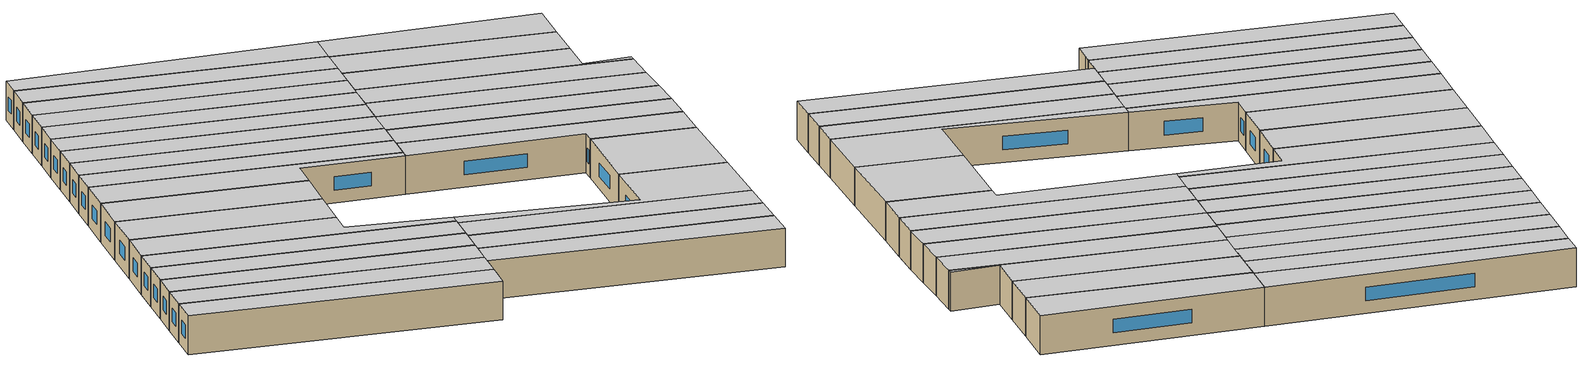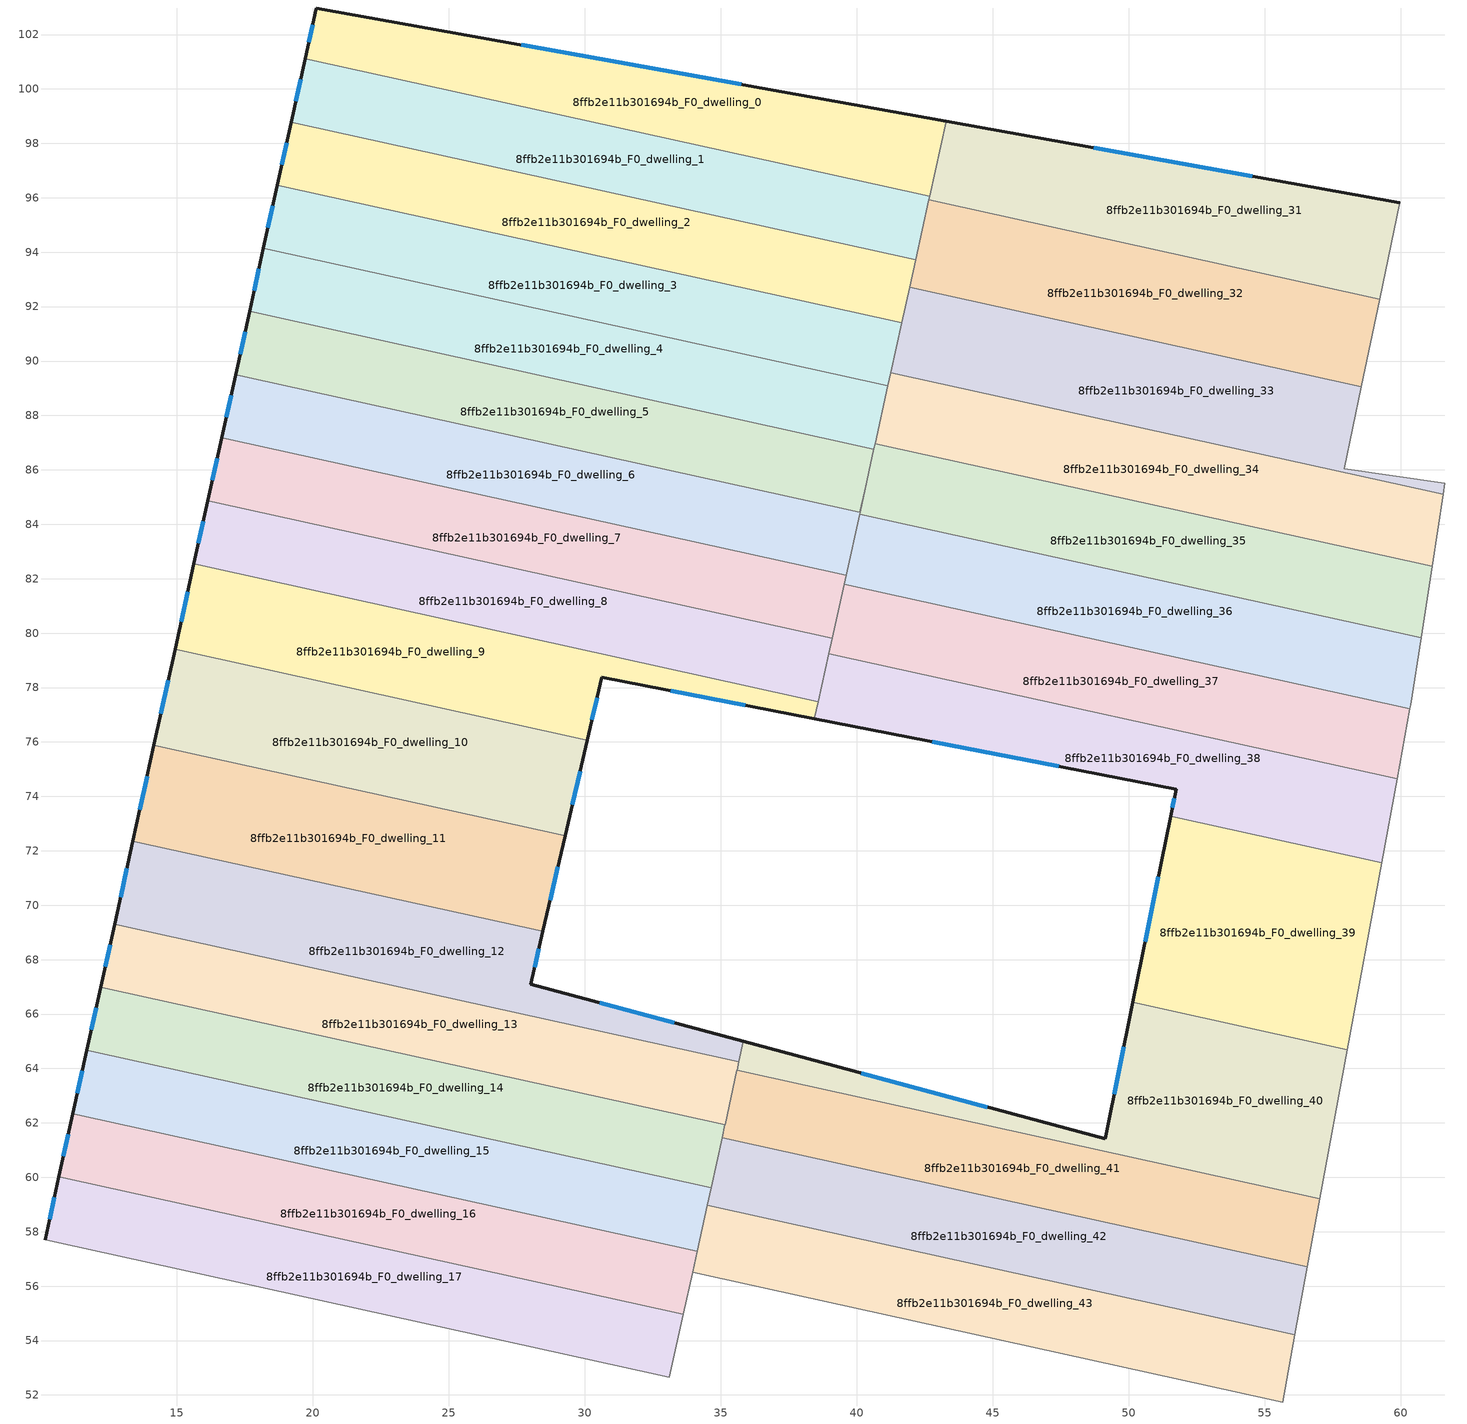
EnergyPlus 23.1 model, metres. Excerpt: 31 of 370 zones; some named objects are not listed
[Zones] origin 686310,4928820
8ffb2e11b301694b_F0_dwelling_0
 floor ground (EU_floor_Construction): 43.29,98.82 42.68,96.05 19.73,101.1 20.14,102.97 z0
 wall outside (EU_wall_Construction): 43.29,98.82 20.14,102.97 19.73,101.1 z0:3
 wall to 8ffb2e11b301694b_F0_dwelling_1 (EU_wall_Construction): 19.73,101.1 42.68,96.05 z0:3
 wall to 8ffb2e11b301694b_F0_dwelling_31 (EU_wall_Construction): 42.68,96.05 43.29,98.82 z0:3
 window (EU_Window_Construction): 20.01,102.37 19.86,101.71 / 35.76,100.17 27.67,101.62 z0.98:2.02
 ceiling to 8ffb2e11b301694b_F1_dwelling_0 (EU_floor_Construction): 42.68,96.05 43.29,98.82 20.14,102.97 19.73,101.1 z3
8ffb2e11b301694b_F0_dwelling_1
 floor ground (EU_floor_Construction): 42.68,96.05 42.16,93.73 19.22,98.78 19.73,101.1 z0
 wall outside (EU_wall_Construction): 19.73,101.1 19.22,98.78 z0:3
 wall to 8ffb2e11b301694b_F0_dwelling_2 (EU_wall_Construction): 19.22,98.78 42.16,93.73 z0:3
 wall to 8ffb2e11b301694b_F0_dwelling_32 (EU_wall_Construction): 42.16,93.73 42.65,95.92 z0:3
 wall to 8ffb2e11b301694b_F0_dwelling_31 (EU_wall_Construction): 42.65,95.92 42.67,96.05 z0:3
 window (EU_Window_Construction): 19.56,100.35 19.38,99.54 z0.98:2.02
 ceiling to 8ffb2e11b301694b_F1_dwelling_1 (EU_floor_Construction): 42.16,93.73 42.68,96.05 19.73,101.1 19.22,98.78 z3
8ffb2e11b301694b_F0_dwelling_10
 floor ground (EU_floor_Construction): 30.09,76.07 29.28,72.55 14.17,75.88 14.95,79.4 z0
 wall outside (EU_wall_Construction): 14.95,79.4 14.17,75.88 / 29.28,72.55 30.09,76.07 z0:3
 wall to 8ffb2e11b301694b_F0_dwelling_11 (EU_wall_Construction): 14.17,75.88 29.28,72.55 z0:3
 wall to 8ffb2e11b301694b_F0_dwelling_9 (EU_wall_Construction): 30.09,76.07 14.95,79.4 z0:3
 window (EU_Window_Construction): 14.69,78.26 14.42,77.03 / 29.55,73.7 29.83,74.92 z0.98:2.02
 ceiling to 8ffb2e11b301694b_F1_dwelling_10 (EU_floor_Construction): 29.28,72.55 30.09,76.07 14.95,79.4 14.17,75.88 z3
8ffb2e11b301694b_F0_dwelling_11
 floor ground (EU_floor_Construction): 29.28,72.55 28.47,69.03 13.39,72.36 14.17,75.88 z0
 wall outside (EU_wall_Construction): 14.17,75.88 13.39,72.36 / 28.47,69.03 29.28,72.55 z0:3
 wall to 8ffb2e11b301694b_F0_dwelling_12 (EU_wall_Construction): 13.39,72.36 28.47,69.03 z0:3
 window (EU_Window_Construction): 13.92,74.74 13.65,73.5 / 28.73,70.18 29.02,71.41 z0.98:2.02
 ceiling to 8ffb2e11b301694b_F1_dwelling_11 (EU_floor_Construction): 28.47,69.03 29.28,72.55 14.17,75.88 13.39,72.36 z3
8ffb2e11b301694b_F0_dwelling_12
 floor ground (EU_floor_Construction): 35.83,64.99 35.67,64.25 12.72,69.3 13.39,72.36 28.47,69.03 28.02,67.09 z0
 wall outside (EU_wall_Construction): 35.83,64.99 28.02,67.09 28.47,69.03 / 13.39,72.36 12.72,69.3 z0:3
 wall to 8ffb2e11b301694b_F0_dwelling_13 (EU_wall_Construction): 12.72,69.3 35.67,64.25 z0:3
 wall to 8ffb2e11b301694b_F0_dwelling_40 (EU_wall_Construction): 35.67,64.25 35.83,64.99 z0:3
 window (EU_Window_Construction): 33.29,65.68 30.56,66.41 / 13.18,71.36 12.94,70.3 / 28.16,67.73 28.32,68.4 z0.98:2.02
 ceiling to 8ffb2e11b301694b_F1_dwelling_12 (EU_floor_Construction): 35.67,64.25 35.83,64.99 28.02,67.09 28.47,69.03 13.39,72.36 12.72,69.3 z3
8ffb2e11b301694b_F0_dwelling_13
 floor ground (EU_floor_Construction): 35.67,64.25 35.16,61.93 12.21,66.98 12.72,69.3 z0
 wall outside (EU_wall_Construction): 12.72,69.3 12.21,66.98 z0:3
 wall to 8ffb2e11b301694b_F0_dwelling_14 (EU_wall_Construction): 12.21,66.98 35.16,61.93 z0:3
 wall to 8ffb2e11b301694b_F0_dwelling_41 (EU_wall_Construction): 35.16,61.93 35.6,63.93 z0:3
 wall to 8ffb2e11b301694b_F0_dwelling_40 (EU_wall_Construction): 35.6,63.93 35.67,64.25 z0:3
 window (EU_Window_Construction): 12.56,68.55 12.38,67.74 z0.98:2.02
 ceiling to 8ffb2e11b301694b_F1_dwelling_13 (EU_floor_Construction): 35.16,61.93 35.67,64.25 12.72,69.3 12.21,66.98 z3
8ffb2e11b301694b_F0_dwelling_14
 floor ground (EU_floor_Construction): 35.16,61.93 34.65,59.61 11.7,64.66 12.21,66.98 z0
 wall outside (EU_wall_Construction): 12.21,66.98 11.7,64.66 z0:3
 wall to 8ffb2e11b301694b_F0_dwelling_15 (EU_wall_Construction): 11.7,64.66 34.65,59.61 z0:3
 wall to 8ffb2e11b301694b_F0_dwelling_42 (EU_wall_Construction): 34.65,59.61 35.05,61.45 z0:3
 wall to 8ffb2e11b301694b_F0_dwelling_41 (EU_wall_Construction): 35.05,61.45 35.16,61.93 z0:3
 window (EU_Window_Construction): 12.04,66.23 11.87,65.42 z0.98:2.02
 ceiling to 8ffb2e11b301694b_F1_dwelling_14 (EU_floor_Construction): 34.65,59.61 35.16,61.93 12.21,66.98 11.7,64.66 z3
8ffb2e11b301694b_F0_dwelling_15
 floor ground (EU_floor_Construction): 34.65,59.61 34.13,57.29 11.19,62.34 11.7,64.66 z0
 wall outside (EU_wall_Construction): 11.7,64.66 11.19,62.34 z0:3
 wall to 8ffb2e11b301694b_F0_dwelling_16 (EU_wall_Construction): 11.19,62.34 34.13,57.29 z0:3
 wall to 8ffb2e11b301694b_F0_dwelling_43 (EU_wall_Construction): 34.13,57.29 34.51,58.98 z0:3
 wall to 8ffb2e11b301694b_F0_dwelling_42 (EU_wall_Construction): 34.51,58.98 34.65,59.61 z0:3
 window (EU_Window_Construction): 11.53,63.91 11.35,63.1 z0.98:2.02
 ceiling to 8ffb2e11b301694b_F1_dwelling_15 (EU_floor_Construction): 34.13,57.29 34.65,59.61 11.7,64.66 11.19,62.34 z3
8ffb2e11b301694b_F0_dwelling_16
 floor ground (EU_floor_Construction): 34.13,57.29 33.62,54.97 10.68,60.02 11.19,62.34 z0
 wall outside (EU_wall_Construction): 11.19,62.34 10.68,60.02 z0:3
 wall to 8ffb2e11b301694b_F0_dwelling_17 (EU_wall_Construction): 10.68,60.02 33.62,54.97 z0:3
 wall to 8ffb2e11b301694b_F0_dwelling_44 (EU_wall_Construction): 33.62,54.97 33.96,56.52 z0:3
 wall to 8ffb2e11b301694b_F0_dwelling_43 (EU_wall_Construction): 33.97,56.52 34.13,57.29 z0:3
 window (EU_Window_Construction): 11.02,61.59 10.84,60.78 z0.98:2.02
 ceiling to 8ffb2e11b301694b_F1_dwelling_16 (EU_floor_Construction): 33.62,54.97 34.13,57.29 11.19,62.34 10.68,60.02 z3
8ffb2e11b301694b_F0_dwelling_17
 floor ground (EU_floor_Construction): 33.62,54.97 33.11,52.65 10.17,57.7 10.68,60.02 z0
 wall outside (EU_wall_Construction): 10.68,60.02 10.17,57.7 z0:3
 wall to 8ffb2e11b301694b_F0_dwelling_18 (EU_wall_Construction): 10.17,57.7 33.11,52.65 z0:3
 wall to 8ffb2e11b301694b_F0_dwelling_45 (EU_wall_Construction): 33.11,52.65 33.48,54.31 z0:3
 wall to 8ffb2e11b301694b_F0_dwelling_44 (EU_wall_Construction): 33.48,54.31 33.62,54.97 z0:3
 window (EU_Window_Construction): 10.51,59.27 10.33,58.46 z0.98:2.02
 ceiling to 8ffb2e11b301694b_F1_dwelling_17 (EU_floor_Construction): 33.11,52.65 33.62,54.97 10.68,60.02 10.17,57.7 z3
8ffb2e11b301694b_F0_dwelling_2
 floor ground (EU_floor_Construction): 42.16,93.73 41.65,91.41 18.7,96.46 19.22,98.78 z0
 wall outside (EU_wall_Construction): 19.22,98.78 18.7,96.46 z0:3
 wall to 8ffb2e11b301694b_F0_dwelling_3 (EU_wall_Construction): 18.7,96.46 41.65,91.41 z0:3
 wall to 8ffb2e11b301694b_F0_dwelling_33 (EU_wall_Construction): 41.65,91.41 41.94,92.72 z0:3
 wall to 8ffb2e11b301694b_F0_dwelling_32 (EU_wall_Construction): 41.94,92.72 42.16,93.73 z0:3
 window (EU_Window_Construction): 19.05,98.03 18.87,97.22 z0.98:2.02
 ceiling to 8ffb2e11b301694b_F1_dwelling_2 (EU_floor_Construction): 41.65,91.41 42.16,93.73 19.22,98.78 18.7,96.46 z3
8ffb2e11b301694b_F0_dwelling_3
 floor ground (EU_floor_Construction): 41.65,91.41 41.14,89.09 18.19,94.14 18.7,96.46 z0
 wall outside (EU_wall_Construction): 18.7,96.46 18.19,94.14 z0:3
 wall to 8ffb2e11b301694b_F0_dwelling_4 (EU_wall_Construction): 18.19,94.14 41.14,89.09 z0:3
 wall to 8ffb2e11b301694b_F0_dwelling_34 (EU_wall_Construction): 41.14,89.09 41.25,89.57 z0:3
 wall to 8ffb2e11b301694b_F0_dwelling_33 (EU_wall_Construction): 41.25,89.57 41.65,91.41 z0:3
 window (EU_Window_Construction): 18.54,95.71 18.36,94.9 z0.98:2.02
 ceiling to 8ffb2e11b301694b_F1_dwelling_3 (EU_floor_Construction): 41.14,89.09 41.65,91.41 18.7,96.46 18.19,94.14 z3
8ffb2e11b301694b_F0_dwelling_31
 floor ground (EU_floor_Construction): 59.96,95.82 59.22,92.27 42.65,95.92 43.29,98.82 z0
 wall outside (EU_wall_Construction): 59.96,95.82 43.29,98.82 z0:3
 wall to 8ffb2e11b301694b_F0_dwelling_32 (EU_wall_Construction): 42.65,95.92 59.22,92.27 z0:3
 wall adiabatic (EU_wall_Construction): 59.22,92.27 59.96,95.82 z0:3
 window (EU_Window_Construction): 54.54,96.8 48.71,97.84 z0.98:2.02
 ceiling to 8ffb2e11b301694b_F1_dwelling_31 (EU_floor_Construction): 59.22,92.27 59.96,95.82 43.29,98.82 42.65,95.92 z3
8ffb2e11b301694b_F0_dwelling_32
 floor ground (EU_floor_Construction): 59.22,92.27 58.55,89.06 41.94,92.72 42.65,95.92 z0
 wall to 8ffb2e11b301694b_F0_dwelling_33 (EU_wall_Construction): 41.94,92.72 58.55,89.06 z0:3
 wall adiabatic (EU_wall_Construction): 58.55,89.06 59.22,92.27 z0:3
 ceiling to 8ffb2e11b301694b_F1_dwelling_32 (EU_floor_Construction): 58.55,89.06 59.22,92.27 42.65,95.92 41.94,92.72 z3
8ffb2e11b301694b_F0_dwelling_33
 floor ground (EU_floor_Construction): 58.55,89.06 57.92,86.03 61.62,85.51 61.55,85.1 41.25,89.57 41.94,92.72 z0
 wall adiabatic (EU_wall_Construction): 61.55,85.1 61.62,85.51 57.92,86.03 58.55,89.06 z0:3
 wall to 8ffb2e11b301694b_F0_dwelling_34 (EU_wall_Construction): 41.25,89.57 61.55,85.1 z0:3
 ceiling to 8ffb2e11b301694b_F1_dwelling_33 (EU_floor_Construction): 61.55,85.1 61.62,85.51 57.92,86.03 58.55,89.06 41.94,92.72 41.25,89.57 z3
8ffb2e11b301694b_F0_dwelling_34
 floor ground (EU_floor_Construction): 61.55,85.1 61.14,82.45 40.67,86.96 41.25,89.57 z0
 wall to 8ffb2e11b301694b_F0_dwelling_35 (EU_wall_Construction): 40.67,86.96 61.14,82.45 z0:3
 wall adiabatic (EU_wall_Construction): 61.14,82.45 61.55,85.1 z0:3
 wall to 8ffb2e11b301694b_F0_dwelling_4 (EU_wall_Construction): 41.14,89.09 40.67,86.96 z0:3
 ceiling to 8ffb2e11b301694b_F1_dwelling_34 (EU_floor_Construction): 61.14,82.45 61.55,85.1 41.25,89.57 40.67,86.96 z3
8ffb2e11b301694b_F0_dwelling_35
 floor ground (EU_floor_Construction): 61.14,82.45 60.74,79.82 40.1,84.37 40.67,86.96 z0
 wall to 8ffb2e11b301694b_F0_dwelling_36 (EU_wall_Construction): 40.1,84.37 60.74,79.82 z0:3
 wall adiabatic (EU_wall_Construction): 60.74,79.82 61.14,82.45 z0:3
 wall to 8ffb2e11b301694b_F0_dwelling_5 (EU_wall_Construction): 40.63,86.77 40.12,84.45 z0:3
 wall to 8ffb2e11b301694b_F0_dwelling_6 (EU_wall_Construction): 40.12,84.45 40.1,84.37 z0:3
 wall to 8ffb2e11b301694b_F0_dwelling_4 (EU_wall_Construction): 40.67,86.96 40.63,86.77 z0:3
 ceiling to 8ffb2e11b301694b_F1_dwelling_35 (EU_floor_Construction): 60.74,79.82 61.14,82.45 40.67,86.96 40.1,84.37 z3
8ffb2e11b301694b_F0_dwelling_36
 floor ground (EU_floor_Construction): 60.74,79.82 60.36,77.36 60.33,77.22 39.54,81.8 40.1,84.37 z0
 wall adiabatic (EU_wall_Construction): 60.33,77.22 60.36,77.36 60.74,79.82 z0:3
 wall to 8ffb2e11b301694b_F0_dwelling_37 (EU_wall_Construction): 39.54,81.8 60.33,77.22 z0:3
 wall to 8ffb2e11b301694b_F0_dwelling_6 (EU_wall_Construction): 40.1,84.37 39.61,82.13 z0:3
 wall to 8ffb2e11b301694b_F0_dwelling_7 (EU_wall_Construction): 39.61,82.13 39.54,81.8 z0:3
 ceiling to 8ffb2e11b301694b_F1_dwelling_36 (EU_floor_Construction): 60.33,77.22 60.36,77.36 60.74,79.82 40.1,84.37 39.54,81.8 z3
8ffb2e11b301694b_F0_dwelling_37
 floor ground (EU_floor_Construction): 60.33,77.22 59.86,74.64 38.97,79.25 39.54,81.8 z0
 wall to 8ffb2e11b301694b_F0_dwelling_38 (EU_wall_Construction): 38.97,79.25 59.86,74.64 z0:3
 wall adiabatic (EU_wall_Construction): 59.86,74.64 60.33,77.22 z0:3
 wall to 8ffb2e11b301694b_F0_dwelling_7 (EU_wall_Construction): 39.54,81.8 39.1,79.81 z0:3
 wall to 8ffb2e11b301694b_F0_dwelling_8 (EU_wall_Construction): 39.1,79.81 38.97,79.25 z0:3
 ceiling to 8ffb2e11b301694b_F1_dwelling_37 (EU_floor_Construction): 59.86,74.64 60.33,77.22 39.54,81.8 38.97,79.25 z3
8ffb2e11b301694b_F0_dwelling_38
 floor ground (EU_floor_Construction): 59.86,74.64 59.29,71.55 51.54,73.26 51.74,74.25 38.44,76.85 38.97,79.25 z0
 wall outside (EU_wall_Construction): 38.44,76.85 51.74,74.25 51.54,73.26 z0:3
 wall adiabatic (EU_wall_Construction): 59.29,71.55 59.86,74.64 z0:3
 wall to 8ffb2e11b301694b_F0_dwelling_39 (EU_wall_Construction): 51.54,73.26 59.29,71.55 z0:3
 wall to 8ffb2e11b301694b_F0_dwelling_8 (EU_wall_Construction): 38.97,79.25 38.58,77.48 z0:3
 wall to 8ffb2e11b301694b_F0_dwelling_9 (EU_wall_Construction): 38.58,77.48 38.44,76.85 z0:3
 window (EU_Window_Construction): 51.67,73.93 51.6,73.58 / 42.77,76.01 47.41,75.1 z0.98:2.02
 ceiling to 8ffb2e11b301694b_F1_dwelling_38 (EU_floor_Construction): 59.29,71.55 59.86,74.64 38.97,79.25 38.44,76.85 51.74,74.25 51.54,73.26 z3
8ffb2e11b301694b_F0_dwelling_39
 floor ground (EU_floor_Construction): 59.29,71.55 58.03,64.69 50.15,66.42 51.54,73.26 z0
 wall outside (EU_wall_Construction): 51.54,73.26 50.15,66.42 z0:3
 wall to 8ffb2e11b301694b_F0_dwelling_40 (EU_wall_Construction): 50.15,66.42 58.03,64.69 z0:3
 wall adiabatic (EU_wall_Construction): 58.03,64.69 59.29,71.55 z0:3
 window (EU_Window_Construction): 51.08,71.04 50.6,68.65 z0.98:2.02
 ceiling to 8ffb2e11b301694b_F1_dwelling_39 (EU_floor_Construction): 58.03,64.69 59.29,71.55 51.54,73.26 50.15,66.42 z3
8ffb2e11b301694b_F0_dwelling_4
 floor ground (EU_floor_Construction): 41.14,89.09 40.63,86.77 17.68,91.82 18.19,94.14 z0
 wall outside (EU_wall_Construction): 18.19,94.14 17.68,91.82 z0:3
 wall to 8ffb2e11b301694b_F0_dwelling_5 (EU_wall_Construction): 17.68,91.82 40.63,86.77 z0:3
 window (EU_Window_Construction): 18.03,93.39 17.85,92.58 z0.98:2.02
 ceiling to 8ffb2e11b301694b_F1_dwelling_4 (EU_floor_Construction): 40.63,86.77 41.14,89.09 18.19,94.14 17.68,91.82 z3
8ffb2e11b301694b_F0_dwelling_40
 floor ground (EU_floor_Construction): 58.03,64.69 57.02,59.21 35.6,63.93 35.83,64.99 49.13,61.42 50.15,66.42 z0
 wall outside (EU_wall_Construction): 50.15,66.42 49.13,61.42 35.83,64.99 z0:3
 wall adiabatic (EU_wall_Construction): 57.02,59.21 58.03,64.69 z0:3
 wall to 8ffb2e11b301694b_F0_dwelling_41 (EU_wall_Construction): 35.6,63.93 57.02,59.21 z0:3
 window (EU_Window_Construction): 44.8,62.58 40.16,63.83 / 49.81,64.8 49.46,63.04 z0.98:2.02
 ceiling to 8ffb2e11b301694b_F1_dwelling_40 (EU_floor_Construction): 57.02,59.21 58.03,64.69 50.15,66.42 49.13,61.42 35.83,64.99 35.6,63.93 z3
8ffb2e11b301694b_F0_dwelling_41
 floor ground (EU_floor_Construction): 57.02,59.21 56.56,56.71 35.05,61.45 35.6,63.93 z0
 wall to 8ffb2e11b301694b_F0_dwelling_42 (EU_wall_Construction): 35.05,61.45 56.56,56.71 z0:3
 wall adiabatic (EU_wall_Construction): 56.56,56.71 57.02,59.21 z0:3
 ceiling to 8ffb2e11b301694b_F1_dwelling_41 (EU_floor_Construction): 56.56,56.71 57.02,59.21 35.6,63.93 35.05,61.45 z3
8ffb2e11b301694b_F0_dwelling_42
 floor ground (EU_floor_Construction): 56.56,56.71 56.1,54.22 34.51,58.98 35.05,61.45 z0
 wall to 8ffb2e11b301694b_F0_dwelling_43 (EU_wall_Construction): 34.51,58.98 56.1,54.22 z0:3
 wall adiabatic (EU_wall_Construction): 56.1,54.22 56.56,56.71 z0:3
 ceiling to 8ffb2e11b301694b_F1_dwelling_42 (EU_floor_Construction): 56.1,54.22 56.56,56.71 35.05,61.45 34.51,58.98 z3
8ffb2e11b301694b_F0_dwelling_43
 floor ground (EU_floor_Construction): 56.1,54.22 55.65,51.74 33.96,56.52 34.51,58.98 z0
 wall to 8ffb2e11b301694b_F0_dwelling_44 (EU_wall_Construction): 33.96,56.52 55.65,51.74 z0:3
 wall adiabatic (EU_wall_Construction): 55.65,51.74 56.1,54.22 z0:3
 ceiling to 8ffb2e11b301694b_F1_dwelling_43 (EU_floor_Construction): 55.65,51.74 56.1,54.22 34.51,58.98 33.96,56.52 z3
8ffb2e11b301694b_F0_dwelling_5
 floor ground (EU_floor_Construction): 40.63,86.77 40.12,84.45 17.17,89.5 17.68,91.82 z0
 wall outside (EU_wall_Construction): 17.68,91.82 17.17,89.5 z0:3
 wall to 8ffb2e11b301694b_F0_dwelling_6 (EU_wall_Construction): 17.17,89.5 40.12,84.45 z0:3
 window (EU_Window_Construction): 17.52,91.07 17.34,90.26 z0.98:2.02
 ceiling to 8ffb2e11b301694b_F1_dwelling_5 (EU_floor_Construction): 40.12,84.45 40.63,86.77 17.68,91.82 17.17,89.5 z3
8ffb2e11b301694b_F0_dwelling_6
 floor ground (EU_floor_Construction): 40.35,85.48 39.61,82.12 16.66,87.18 17.17,89.5 40.12,84.45 z0
 wall outside (EU_wall_Construction): 17.17,89.5 16.66,87.18 z0:3
 wall to 8ffb2e11b301694b_F0_dwelling_7 (EU_wall_Construction): 16.66,87.18 39.61,82.12 z0:3
 wall adiabatic (EU_wall_Construction): 40.35,85.48 40.12,84.45 40.35,85.48 z0:3
 window (EU_Window_Construction): 17,88.75 16.83,87.94 z0.98:2.02
 ceiling to 8ffb2e11b301694b_F1_dwelling_6 (EU_floor_Construction): 39.61,82.12 40.35,85.48 40.12,84.45 17.17,89.5 16.66,87.18 z3
8ffb2e11b301694b_F0_dwelling_7
 floor ground (EU_floor_Construction): 39.61,82.12 39.1,79.8 16.15,84.86 16.66,87.18 z0
 wall outside (EU_wall_Construction): 16.66,87.18 16.15,84.86 z0:3
 wall to 8ffb2e11b301694b_F0_dwelling_8 (EU_wall_Construction): 16.15,84.86 39.1,79.8 z0:3
 window (EU_Window_Construction): 16.49,86.43 16.32,85.62 z0.98:2.02
 ceiling to 8ffb2e11b301694b_F1_dwelling_7 (EU_floor_Construction): 39.1,79.8 39.61,82.12 16.66,87.18 16.15,84.86 z3
8ffb2e11b301694b_F0_dwelling_8
 floor ground (EU_floor_Construction): 39.1,79.8 38.58,77.49 15.64,82.54 16.15,84.86 z0
 wall outside (EU_wall_Construction): 16.15,84.86 15.64,82.54 z0:3
 wall to 8ffb2e11b301694b_F0_dwelling_9 (EU_wall_Construction): 15.64,82.54 38.58,77.49 z0:3
 window (EU_Window_Construction): 15.98,84.11 15.8,83.3 z0.98:2.02
 ceiling to 8ffb2e11b301694b_F1_dwelling_8 (EU_floor_Construction): 38.58,77.49 39.1,79.8 16.15,84.86 15.64,82.54 z3
8ffb2e11b301694b_F0_dwelling_9
 floor ground (EU_floor_Construction): 38.58,77.49 38.44,76.85 30.63,78.38 30.09,76.07 14.95,79.4 15.64,82.54 z0
 wall outside (EU_wall_Construction): 30.09,76.07 30.63,78.38 38.44,76.85 / 15.64,82.54 14.95,79.4 z0:3
 window (EU_Window_Construction): 33.17,77.88 35.9,77.35 / 30.27,76.82 30.45,77.62 / 15.41,81.52 15.17,80.42 z0.98:2.02
 ceiling to 8ffb2e11b301694b_F1_dwelling_9 (EU_floor_Construction): 38.44,76.85 38.58,77.49 15.64,82.54 14.95,79.4 30.09,76.07 30.63,78.38 z3
[Building]
EU S2 Campaign: North Axis=0; Terrain=City; Solar Distribution=FullExterior
[Site:Location]
Bologna: Latitude=44.5; Longitude=11.25; Time Zone=1; Elevation=37
[SizingPeriod:WeatherFileDays]
AnnualSizingPeriod: Begin Month=1; Begin Day of Month=1; End Month=12; End Day of Month=31; Day of Week for Start Day=Monday; Use Weather File Daylight Saving Period=No; Use Weather File Rain and Snow Indicators=No
[MATERIAL]
EU_InternalMass_Material: Roughness=MediumRough; Thickness=0.1; Conductivity=1; Density=1800; Specific Heat=900; Thermal Absorptance=0.9; Solar Absorptance=0.7; Visible Absorptance=0.7
[MATERIAL:NOMASS] Roughness=MediumRough; Thermal Absorptance=0.9; Solar Absorptance=0.7; Visible Absorptance=0.7
Name | Thermal Resistance
EU_wall_NoMass | 0.905828
EU_floor_NoMass | 0.67114
[WINDOWMATERIAL:SIMPLEGLAZINGSYSTEM]
EU_Window_SimpleGlazing: UFactor=4.52486; Solar Heat Gain Coefficient=0.85; Visible Transmittance=0.85
[CONSTRUCTION]
EU_wall_Construction: EU_wall_NoMass
EU_floor_Construction: EU_floor_NoMass
EU_Window_Construction: EU_Window_SimpleGlazing
EU_InternalMass_Construction: EU_InternalMass_Material
[ZONE] Type=1; Multiplier=1; Ceiling Height=autocalculate; Floor Area=autocalculate; Part of Total Floor Area=Yes
Name | Volume
8ffb2e11b301694b_F0_dwelling_0 | 167.504
8ffb2e11b301694b_F0_dwelling_1 | 167.473
8ffb2e11b301694b_F0_dwelling_10 | 167.52
8ffb2e11b301694b_F0_dwelling_11; 8ffb2e11b301694b_F0_dwelling_34 | 167.483
8ffb2e11b301694b_F0_dwelling_12 | 167.527
8ffb2e11b301694b_F0_dwelling_13 | 167.454
8ffb2e11b301694b_F0_dwelling_14 | 167.539
8ffb2e11b301694b_F0_dwelling_15 | 167.455
8ffb2e11b301694b_F0_dwelling_16; 8ffb2e11b301694b_F0_dwelling_17 | 167.489
8ffb2e11b301694b_F0_dwelling_2 | 167.497
8ffb2e11b301694b_F0_dwelling_3 | 167.542
8ffb2e11b301694b_F0_dwelling_31 | 167.501
8ffb2e11b301694b_F0_dwelling_32 | 167.456
8ffb2e11b301694b_F0_dwelling_33 | 167.521
8ffb2e11b301694b_F0_dwelling_35 | 167.506
8ffb2e11b301694b_F0_dwelling_36 | 167.494
8ffb2e11b301694b_F0_dwelling_37 | 167.446
8ffb2e11b301694b_F0_dwelling_38 | 167.519
8ffb2e11b301694b_F0_dwelling_39 | 167.493
8ffb2e11b301694b_F0_dwelling_4 | 167.469
8ffb2e11b301694b_F0_dwelling_40 | 167.492
8ffb2e11b301694b_F0_dwelling_41 | 167.522
8ffb2e11b301694b_F0_dwelling_42 | 167.448
8ffb2e11b301694b_F0_dwelling_43 | 167.514
8ffb2e11b301694b_F0_dwelling_5 | 167.472
8ffb2e11b301694b_F0_dwelling_6 | 167.534
8ffb2e11b301694b_F0_dwelling_7 | 167.461
8ffb2e11b301694b_F0_dwelling_8 | 167.467
8ffb2e11b301694b_F0_dwelling_9 | 167.502
[INTERNALMASS] Construction=EU_InternalMass_Construction
Name | Zone or ZoneList | Surface Area
8ffb2e11b301694b_F0_dwelling_0_EU_InternalMass | 8ffb2e11b301694b_F0_dwelling_0 | 55.8345
8ffb2e11b301694b_F0_dwelling_1_EU_InternalMass | 8ffb2e11b301694b_F0_dwelling_1 | 55.8249
8ffb2e11b301694b_F0_dwelling_2_EU_InternalMass | 8ffb2e11b301694b_F0_dwelling_2 | 55.8324
8ffb2e11b301694b_F0_dwelling_3_EU_InternalMass | 8ffb2e11b301694b_F0_dwelling_3 | 55.8473
8ffb2e11b301694b_F0_dwelling_4_EU_InternalMass | 8ffb2e11b301694b_F0_dwelling_4 | 55.823
8ffb2e11b301694b_F0_dwelling_5_EU_InternalMass | 8ffb2e11b301694b_F0_dwelling_5 | 55.8243
8ffb2e11b301694b_F0_dwelling_6_EU_InternalMass | 8ffb2e11b301694b_F0_dwelling_6 | 55.8448
8ffb2e11b301694b_F0_dwelling_7_EU_InternalMass | 8ffb2e11b301694b_F0_dwelling_7 | 55.8207
8ffb2e11b301694b_F0_dwelling_8_EU_InternalMass | 8ffb2e11b301694b_F0_dwelling_8 | 55.822
8ffb2e11b301694b_F0_dwelling_9_EU_InternalMass | 8ffb2e11b301694b_F0_dwelling_9 | 55.8342
8ffb2e11b301694b_F0_dwelling_10_EU_InternalMass | 8ffb2e11b301694b_F0_dwelling_10 | 55.84
8ffb2e11b301694b_F0_dwelling_11_EU_InternalMass | 8ffb2e11b301694b_F0_dwelling_11 | 55.8275
8ffb2e11b301694b_F0_dwelling_12_EU_InternalMass | 8ffb2e11b301694b_F0_dwelling_12 | 55.8426
8ffb2e11b301694b_F0_dwelling_13_EU_InternalMass | 8ffb2e11b301694b_F0_dwelling_13 | 55.8183
8ffb2e11b301694b_F0_dwelling_14_EU_InternalMass | 8ffb2e11b301694b_F0_dwelling_14 | 55.8463
8ffb2e11b301694b_F0_dwelling_15_EU_InternalMass | 8ffb2e11b301694b_F0_dwelling_15 | 55.8183
8ffb2e11b301694b_F0_dwelling_16_EU_InternalMass | 8ffb2e11b301694b_F0_dwelling_16 | 55.8296
8ffb2e11b301694b_F0_dwelling_17_EU_InternalMass | 8ffb2e11b301694b_F0_dwelling_17 | 55.8296
8ffb2e11b301694b_F0_dwelling_31_EU_InternalMass | 8ffb2e11b301694b_F0_dwelling_31 | 55.8337
8ffb2e11b301694b_F0_dwelling_32_EU_InternalMass | 8ffb2e11b301694b_F0_dwelling_32 | 55.8188
8ffb2e11b301694b_F0_dwelling_33_EU_InternalMass | 8ffb2e11b301694b_F0_dwelling_33 | 55.8407
8ffb2e11b301694b_F0_dwelling_34_EU_InternalMass | 8ffb2e11b301694b_F0_dwelling_34 | 55.8277
8ffb2e11b301694b_F0_dwelling_35_EU_InternalMass | 8ffb2e11b301694b_F0_dwelling_35 | 55.8355
8ffb2e11b301694b_F0_dwelling_36_EU_InternalMass | 8ffb2e11b301694b_F0_dwelling_36 | 55.831
8ffb2e11b301694b_F0_dwelling_37_EU_InternalMass | 8ffb2e11b301694b_F0_dwelling_37 | 55.815
8ffb2e11b301694b_F0_dwelling_38_EU_InternalMass | 8ffb2e11b301694b_F0_dwelling_38 | 55.8394
8ffb2e11b301694b_F0_dwelling_39_EU_InternalMass | 8ffb2e11b301694b_F0_dwelling_39 | 55.8311
8ffb2e11b301694b_F0_dwelling_40_EU_InternalMass | 8ffb2e11b301694b_F0_dwelling_40 | 55.8305
8ffb2e11b301694b_F0_dwelling_41_EU_InternalMass | 8ffb2e11b301694b_F0_dwelling_41 | 55.8411
8ffb2e11b301694b_F0_dwelling_42_EU_InternalMass | 8ffb2e11b301694b_F0_dwelling_42 | 55.816
8ffb2e11b301694b_F0_dwelling_43_EU_InternalMass | 8ffb2e11b301694b_F0_dwelling_43 | 55.8381
[OTHEREQUIPMENT] Fuel Type=Electricity; Design Level Calculation Method=Watts/Area; Power per Zone Floor Area=1; Fraction Latent=0; Fraction Radiant=0; Fraction Lost=0; Carbon Dioxide Generation Rate=0; EndUse Subcategory=EU_Step8_InternalGains
Name | Zone or ZoneList or Space or SpaceList | Schedule
EU_Step8_InternalGain_8ffb2e11b301694b_F0_dwelling_0_f000 | 8ffb2e11b301694b_F0_dwelling_0 | EU_Step8_GainSchedule_8ffb2e11b301694b_F0_dwelling_0_f000
EU_Step8_InternalGain_8ffb2e11b301694b_F0_dwelling_1_f000 | 8ffb2e11b301694b_F0_dwelling_1 | EU_Step8_GainSchedule_8ffb2e11b301694b_F0_dwelling_1_f000
EU_Step8_InternalGain_8ffb2e11b301694b_F0_dwelling_2_f000 | 8ffb2e11b301694b_F0_dwelling_2 | EU_Step8_GainSchedule_8ffb2e11b301694b_F0_dwelling_2_f000
EU_Step8_InternalGain_8ffb2e11b301694b_F0_dwelling_3_f000 | 8ffb2e11b301694b_F0_dwelling_3 | EU_Step8_GainSchedule_8ffb2e11b301694b_F0_dwelling_3_f000
EU_Step8_InternalGain_8ffb2e11b301694b_F0_dwelling_4_f000 | 8ffb2e11b301694b_F0_dwelling_4 | EU_Step8_GainSchedule_8ffb2e11b301694b_F0_dwelling_4_f000
EU_Step8_InternalGain_8ffb2e11b301694b_F0_dwelling_5_f000 | 8ffb2e11b301694b_F0_dwelling_5 | EU_Step8_GainSchedule_8ffb2e11b301694b_F0_dwelling_5_f000
EU_Step8_InternalGain_8ffb2e11b301694b_F0_dwelling_6_f000 | 8ffb2e11b301694b_F0_dwelling_6 | EU_Step8_GainSchedule_8ffb2e11b301694b_F0_dwelling_6_f000
EU_Step8_InternalGain_8ffb2e11b301694b_F0_dwelling_7_f000 | 8ffb2e11b301694b_F0_dwelling_7 | EU_Step8_GainSchedule_8ffb2e11b301694b_F0_dwelling_7_f000
EU_Step8_InternalGain_8ffb2e11b301694b_F0_dwelling_8_f000 | 8ffb2e11b301694b_F0_dwelling_8 | EU_Step8_GainSchedule_8ffb2e11b301694b_F0_dwelling_8_f000
EU_Step8_InternalGain_8ffb2e11b301694b_F0_dwelling_9_f000 | 8ffb2e11b301694b_F0_dwelling_9 | EU_Step8_GainSchedule_8ffb2e11b301694b_F0_dwelling_9_f000
EU_Step8_InternalGain_8ffb2e11b301694b_F0_dwelling_10_f000 | 8ffb2e11b301694b_F0_dwelling_10 | EU_Step8_GainSchedule_8ffb2e11b301694b_F0_dwelling_10_f000
EU_Step8_InternalGain_8ffb2e11b301694b_F0_dwelling_11_f000 | 8ffb2e11b301694b_F0_dwelling_11 | EU_Step8_GainSchedule_8ffb2e11b301694b_F0_dwelling_11_f000
EU_Step8_InternalGain_8ffb2e11b301694b_F0_dwelling_12_f000 | 8ffb2e11b301694b_F0_dwelling_12 | EU_Step8_GainSchedule_8ffb2e11b301694b_F0_dwelling_12_f000
EU_Step8_InternalGain_8ffb2e11b301694b_F0_dwelling_13_f000 | 8ffb2e11b301694b_F0_dwelling_13 | EU_Step8_GainSchedule_8ffb2e11b301694b_F0_dwelling_13_f000
EU_Step8_InternalGain_8ffb2e11b301694b_F0_dwelling_14_f000 | 8ffb2e11b301694b_F0_dwelling_14 | EU_Step8_GainSchedule_8ffb2e11b301694b_F0_dwelling_14_f000
EU_Step8_InternalGain_8ffb2e11b301694b_F0_dwelling_15_f000 | 8ffb2e11b301694b_F0_dwelling_15 | EU_Step8_GainSchedule_8ffb2e11b301694b_F0_dwelling_15_f000
EU_Step8_InternalGain_8ffb2e11b301694b_F0_dwelling_16_f000 | 8ffb2e11b301694b_F0_dwelling_16 | EU_Step8_GainSchedule_8ffb2e11b301694b_F0_dwelling_16_f000
EU_Step8_InternalGain_8ffb2e11b301694b_F0_dwelling_17_f000 | 8ffb2e11b301694b_F0_dwelling_17 | EU_Step8_GainSchedule_8ffb2e11b301694b_F0_dwelling_17_f000
EU_Step8_InternalGain_8ffb2e11b301694b_F0_dwelling_31_f000 | 8ffb2e11b301694b_F0_dwelling_31 | EU_Step8_GainSchedule_8ffb2e11b301694b_F0_dwelling_31_f000
EU_Step8_InternalGain_8ffb2e11b301694b_F0_dwelling_32_f000 | 8ffb2e11b301694b_F0_dwelling_32 | EU_Step8_GainSchedule_8ffb2e11b301694b_F0_dwelling_32_f000
EU_Step8_InternalGain_8ffb2e11b301694b_F0_dwelling_33_f000 | 8ffb2e11b301694b_F0_dwelling_33 | EU_Step8_GainSchedule_8ffb2e11b301694b_F0_dwelling_33_f000
EU_Step8_InternalGain_8ffb2e11b301694b_F0_dwelling_34_f000 | 8ffb2e11b301694b_F0_dwelling_34 | EU_Step8_GainSchedule_8ffb2e11b301694b_F0_dwelling_34_f000
EU_Step8_InternalGain_8ffb2e11b301694b_F0_dwelling_35_f000 | 8ffb2e11b301694b_F0_dwelling_35 | EU_Step8_GainSchedule_8ffb2e11b301694b_F0_dwelling_35_f000
EU_Step8_InternalGain_8ffb2e11b301694b_F0_dwelling_36_f000 | 8ffb2e11b301694b_F0_dwelling_36 | EU_Step8_GainSchedule_8ffb2e11b301694b_F0_dwelling_36_f000
EU_Step8_InternalGain_8ffb2e11b301694b_F0_dwelling_37_f000 | 8ffb2e11b301694b_F0_dwelling_37 | EU_Step8_GainSchedule_8ffb2e11b301694b_F0_dwelling_37_f000
EU_Step8_InternalGain_8ffb2e11b301694b_F0_dwelling_38_f000 | 8ffb2e11b301694b_F0_dwelling_38 | EU_Step8_GainSchedule_8ffb2e11b301694b_F0_dwelling_38_f000
EU_Step8_InternalGain_8ffb2e11b301694b_F0_dwelling_39_f000 | 8ffb2e11b301694b_F0_dwelling_39 | EU_Step8_GainSchedule_8ffb2e11b301694b_F0_dwelling_39_f000
EU_Step8_InternalGain_8ffb2e11b301694b_F0_dwelling_40_f000 | 8ffb2e11b301694b_F0_dwelling_40 | EU_Step8_GainSchedule_8ffb2e11b301694b_F0_dwelling_40_f000
EU_Step8_InternalGain_8ffb2e11b301694b_F0_dwelling_41_f000 | 8ffb2e11b301694b_F0_dwelling_41 | EU_Step8_GainSchedule_8ffb2e11b301694b_F0_dwelling_41_f000
EU_Step8_InternalGain_8ffb2e11b301694b_F0_dwelling_42_f000 | 8ffb2e11b301694b_F0_dwelling_42 | EU_Step8_GainSchedule_8ffb2e11b301694b_F0_dwelling_42_f000
EU_Step8_InternalGain_8ffb2e11b301694b_F0_dwelling_43_f000 | 8ffb2e11b301694b_F0_dwelling_43 | EU_Step8_GainSchedule_8ffb2e11b301694b_F0_dwelling_43_f000
[ZONEVENTILATION:DESIGNFLOWRATE] Schedule=EU_AlwaysOn; Design Flow Rate Calculation Method=AirChanges/Hour; Air Changes per Hour=0.73129; Ventilation Type=Natural; Fan Pressure Rise=0; Fan Total Efficiency=1; Constant Term Coefficient=1; Temperature Term Coefficient=0; Velocity Term Coefficient=0; Velocity Squared Term Coefficient=0; Minimum Indoor Temperature=-100; Maximum Indoor Temperature=100; Delta Temperature=-100; Minimum Outdoor Temperature=-100; Maximum Outdoor Temperature=100; Maximum Wind Speed=40
Name | Zone or ZoneList or Space or SpaceList
EU_ConstantAir_8ffb2e11b301694b_F0_dwelling_0 | 8ffb2e11b301694b_F0_dwelling_0
EU_ConstantAir_8ffb2e11b301694b_F0_dwelling_1 | 8ffb2e11b301694b_F0_dwelling_1
EU_ConstantAir_8ffb2e11b301694b_F0_dwelling_2 | 8ffb2e11b301694b_F0_dwelling_2
EU_ConstantAir_8ffb2e11b301694b_F0_dwelling_3 | 8ffb2e11b301694b_F0_dwelling_3
EU_ConstantAir_8ffb2e11b301694b_F0_dwelling_4 | 8ffb2e11b301694b_F0_dwelling_4
EU_ConstantAir_8ffb2e11b301694b_F0_dwelling_5 | 8ffb2e11b301694b_F0_dwelling_5
EU_ConstantAir_8ffb2e11b301694b_F0_dwelling_6 | 8ffb2e11b301694b_F0_dwelling_6
EU_ConstantAir_8ffb2e11b301694b_F0_dwelling_7 | 8ffb2e11b301694b_F0_dwelling_7
EU_ConstantAir_8ffb2e11b301694b_F0_dwelling_8 | 8ffb2e11b301694b_F0_dwelling_8
EU_ConstantAir_8ffb2e11b301694b_F0_dwelling_9 | 8ffb2e11b301694b_F0_dwelling_9
EU_ConstantAir_8ffb2e11b301694b_F0_dwelling_10 | 8ffb2e11b301694b_F0_dwelling_10
EU_ConstantAir_8ffb2e11b301694b_F0_dwelling_11 | 8ffb2e11b301694b_F0_dwelling_11
EU_ConstantAir_8ffb2e11b301694b_F0_dwelling_12 | 8ffb2e11b301694b_F0_dwelling_12
EU_ConstantAir_8ffb2e11b301694b_F0_dwelling_13 | 8ffb2e11b301694b_F0_dwelling_13
EU_ConstantAir_8ffb2e11b301694b_F0_dwelling_14 | 8ffb2e11b301694b_F0_dwelling_14
EU_ConstantAir_8ffb2e11b301694b_F0_dwelling_15 | 8ffb2e11b301694b_F0_dwelling_15
EU_ConstantAir_8ffb2e11b301694b_F0_dwelling_16 | 8ffb2e11b301694b_F0_dwelling_16
EU_ConstantAir_8ffb2e11b301694b_F0_dwelling_17 | 8ffb2e11b301694b_F0_dwelling_17
EU_ConstantAir_8ffb2e11b301694b_F0_dwelling_31 | 8ffb2e11b301694b_F0_dwelling_31
EU_ConstantAir_8ffb2e11b301694b_F0_dwelling_32 | 8ffb2e11b301694b_F0_dwelling_32
EU_ConstantAir_8ffb2e11b301694b_F0_dwelling_33 | 8ffb2e11b301694b_F0_dwelling_33
EU_ConstantAir_8ffb2e11b301694b_F0_dwelling_34 | 8ffb2e11b301694b_F0_dwelling_34
EU_ConstantAir_8ffb2e11b301694b_F0_dwelling_35 | 8ffb2e11b301694b_F0_dwelling_35
EU_ConstantAir_8ffb2e11b301694b_F0_dwelling_36 | 8ffb2e11b301694b_F0_dwelling_36
EU_ConstantAir_8ffb2e11b301694b_F0_dwelling_37 | 8ffb2e11b301694b_F0_dwelling_37
EU_ConstantAir_8ffb2e11b301694b_F0_dwelling_38 | 8ffb2e11b301694b_F0_dwelling_38
EU_ConstantAir_8ffb2e11b301694b_F0_dwelling_39 | 8ffb2e11b301694b_F0_dwelling_39
EU_ConstantAir_8ffb2e11b301694b_F0_dwelling_40 | 8ffb2e11b301694b_F0_dwelling_40
EU_ConstantAir_8ffb2e11b301694b_F0_dwelling_41 | 8ffb2e11b301694b_F0_dwelling_41
EU_ConstantAir_8ffb2e11b301694b_F0_dwelling_42 | 8ffb2e11b301694b_F0_dwelling_42
EU_ConstantAir_8ffb2e11b301694b_F0_dwelling_43 | 8ffb2e11b301694b_F0_dwelling_43
[HVACTEMPLATE:THERMOSTAT] Constant Heating Setpoint=20; Constant Cooling Setpoint=50
EU_HeatOnly_8ffb2e11b301694b_F0_dwelling_0; EU_HeatOnly_8ffb2e11b301694b_F0_dwelling_1; EU_HeatOnly_8ffb2e11b301694b_F0_dwelling_2; EU_HeatOnly_8ffb2e11b301694b_F0_dwelling_3; EU_HeatOnly_8ffb2e11b301694b_F0_dwelling_4; EU_HeatOnly_8ffb2e11b301694b_F0_dwelling_5; EU_HeatOnly_8ffb2e11b301694b_F0_dwelling_6; EU_HeatOnly_8ffb2e11b301694b_F0_dwelling_7; EU_HeatOnly_8ffb2e11b301694b_F0_dwelling_8; EU_HeatOnly_8ffb2e11b301694b_F0_dwelling_9
[HVACTEMPLATE:ZONE:IDEALLOADSAIRSYSTEM] System Availability Schedule=EU_AlwaysOn; Maximum Heating Supply Air Temperature=50; Minimum Cooling Supply Air Temperature=13; Maximum Heating Supply Air Humidity Ratio=0.0156; Minimum Cooling Supply Air Humidity Ratio=0.0077; Heating Limit=NoLimit; Cooling Limit=NoLimit; Heating Availability Schedule=EU_AlwaysOn; Cooling Availability Schedule=EU_CoolingOff; Dehumidification Control Type=ConstantSensibleHeatRatio; Cooling Sensible Heat Ratio=0.7; Dehumidification Setpoint=60; Humidification Control Type=None; Humidification Setpoint=30; Outdoor Air Method=None; Outdoor Air Flow Rate per Person=0.00944; Outdoor Air Flow Rate per Zone Floor Area=0; Outdoor Air Flow Rate per Zone=0; Demand Controlled Ventilation Type=None; Outdoor Air Economizer Type=NoEconomizer; Heat Recovery Type=None; Sensible Heat Recovery Effectiveness=0.7; Latent Heat Recovery Effectiveness=0.65
Name | Template Thermostat
8ffb2e11b301694b_F0_dwelling_0 | EU_HeatOnly_8ffb2e11b301694b_F0_dwelling_0
8ffb2e11b301694b_F0_dwelling_1 | EU_HeatOnly_8ffb2e11b301694b_F0_dwelling_1
8ffb2e11b301694b_F0_dwelling_2 | EU_HeatOnly_8ffb2e11b301694b_F0_dwelling_2
8ffb2e11b301694b_F0_dwelling_3 | EU_HeatOnly_8ffb2e11b301694b_F0_dwelling_3
8ffb2e11b301694b_F0_dwelling_4 | EU_HeatOnly_8ffb2e11b301694b_F0_dwelling_4
8ffb2e11b301694b_F0_dwelling_5 | EU_HeatOnly_8ffb2e11b301694b_F0_dwelling_5
8ffb2e11b301694b_F0_dwelling_6 | EU_HeatOnly_8ffb2e11b301694b_F0_dwelling_6
8ffb2e11b301694b_F0_dwelling_7 | EU_HeatOnly_8ffb2e11b301694b_F0_dwelling_7
8ffb2e11b301694b_F0_dwelling_8 | EU_HeatOnly_8ffb2e11b301694b_F0_dwelling_8
8ffb2e11b301694b_F0_dwelling_9 | EU_HeatOnly_8ffb2e11b301694b_F0_dwelling_9
8ffb2e11b301694b_F0_dwelling_10 | EU_HeatOnly_8ffb2e11b301694b_F0_dwelling_10
8ffb2e11b301694b_F0_dwelling_11 | EU_HeatOnly_8ffb2e11b301694b_F0_dwelling_11
8ffb2e11b301694b_F0_dwelling_12 | EU_HeatOnly_8ffb2e11b301694b_F0_dwelling_12
8ffb2e11b301694b_F0_dwelling_13 | EU_HeatOnly_8ffb2e11b301694b_F0_dwelling_13
8ffb2e11b301694b_F0_dwelling_14 | EU_HeatOnly_8ffb2e11b301694b_F0_dwelling_14
8ffb2e11b301694b_F0_dwelling_15 | EU_HeatOnly_8ffb2e11b301694b_F0_dwelling_15
8ffb2e11b301694b_F0_dwelling_16 | EU_HeatOnly_8ffb2e11b301694b_F0_dwelling_16
8ffb2e11b301694b_F0_dwelling_17 | EU_HeatOnly_8ffb2e11b301694b_F0_dwelling_17
8ffb2e11b301694b_F0_dwelling_31 | EU_HeatOnly_8ffb2e11b301694b_F0_dwelling_31
8ffb2e11b301694b_F0_dwelling_32 | EU_HeatOnly_8ffb2e11b301694b_F0_dwelling_32
8ffb2e11b301694b_F0_dwelling_33 | EU_HeatOnly_8ffb2e11b301694b_F0_dwelling_33
8ffb2e11b301694b_F0_dwelling_34 | EU_HeatOnly_8ffb2e11b301694b_F0_dwelling_34
8ffb2e11b301694b_F0_dwelling_35 | EU_HeatOnly_8ffb2e11b301694b_F0_dwelling_35
8ffb2e11b301694b_F0_dwelling_36 | EU_HeatOnly_8ffb2e11b301694b_F0_dwelling_36
8ffb2e11b301694b_F0_dwelling_37 | EU_HeatOnly_8ffb2e11b301694b_F0_dwelling_37
8ffb2e11b301694b_F0_dwelling_38 | EU_HeatOnly_8ffb2e11b301694b_F0_dwelling_38
8ffb2e11b301694b_F0_dwelling_39 | EU_HeatOnly_8ffb2e11b301694b_F0_dwelling_39
8ffb2e11b301694b_F0_dwelling_40 | EU_HeatOnly_8ffb2e11b301694b_F0_dwelling_40
8ffb2e11b301694b_F0_dwelling_41 | EU_HeatOnly_8ffb2e11b301694b_F0_dwelling_41
8ffb2e11b301694b_F0_dwelling_42 | EU_HeatOnly_8ffb2e11b301694b_F0_dwelling_42
8ffb2e11b301694b_F0_dwelling_43 | EU_HeatOnly_8ffb2e11b301694b_F0_dwelling_43
[SIZING:ZONE] Zone Cooling Design Supply Air Temperature Input Method=SupplyAirTemperature; Zone Cooling Design Supply Air Temperature=13; Zone Heating Design Supply Air Temperature Input Method=SupplyAirTemperature; Zone Heating Design Supply Air Temperature=50; Zone Cooling Design Supply Air Humidity Ratio=0.008; Zone Heating Design Supply Air Humidity Ratio=0.008; Cooling Design Air Flow Method=DesignDay; Cooling Design Air Flow Rate=0; Cooling Minimum Air Flow per Zone Floor Area=0.000762; Cooling Minimum Air Flow=0; Cooling Minimum Air Flow Fraction=0.2; Heating Design Air Flow Method=DesignDay; Heating Design Air Flow Rate=0; Heating Maximum Air Flow per Zone Floor Area=0.002032; Heating Maximum Air Flow=0.141576; Heating Maximum Air Flow Fraction=0.3; Account for Dedicated Outdoor Air System=No; Dedicated Outdoor Air System Control Strategy=NeutralSupplyAir; Dedicated Outdoor Air Low Setpoint Temperature for Design=autosize; Dedicated Outdoor Air High Setpoint Temperature for Design=autosize; Zone Load Sizing Method=Sensible Load Only No Latent Load; Zone Latent Cooling Design Supply Air Humidity Ratio Input Method=HumidityRatioDifference; Zone Cooling Design Supply Air Humidity Ratio Difference=0.005; Zone Latent Heating Design Supply Air Humidity Ratio Input Method=HumidityRatioDifference; Zone Humidification Design Supply Air Humidity Ratio Difference=0.005
8ffb2e11b301694b_F0_dwelling_0; 8ffb2e11b301694b_F0_dwelling_1; 8ffb2e11b301694b_F0_dwelling_2; 8ffb2e11b301694b_F0_dwelling_3; 8ffb2e11b301694b_F0_dwelling_4; 8ffb2e11b301694b_F0_dwelling_5; 8ffb2e11b301694b_F0_dwelling_6; 8ffb2e11b301694b_F0_dwelling_7; 8ffb2e11b301694b_F0_dwelling_8; 8ffb2e11b301694b_F0_dwelling_9; 8ffb2e11b301694b_F0_dwelling_10; 8ffb2e11b301694b_F0_dwelling_11; 8ffb2e11b301694b_F0_dwelling_12; 8ffb2e11b301694b_F0_dwelling_13; 8ffb2e11b301694b_F0_dwelling_14; 8ffb2e11b301694b_F0_dwelling_15; 8ffb2e11b301694b_F0_dwelling_16; 8ffb2e11b301694b_F0_dwelling_17; 8ffb2e11b301694b_F0_dwelling_31; 8ffb2e11b301694b_F0_dwelling_32; 8ffb2e11b301694b_F0_dwelling_33; 8ffb2e11b301694b_F0_dwelling_34; 8ffb2e11b301694b_F0_dwelling_35; 8ffb2e11b301694b_F0_dwelling_36; 8ffb2e11b301694b_F0_dwelling_37; 8ffb2e11b301694b_F0_dwelling_38; 8ffb2e11b301694b_F0_dwelling_39; 8ffb2e11b301694b_F0_dwelling_40; 8ffb2e11b301694b_F0_dwelling_41; 8ffb2e11b301694b_F0_dwelling_42; 8ffb2e11b301694b_F0_dwelling_43
[SCHEDULE:CONSTANT]
Name | Hourly Value
EU_AlwaysOn | 1
EU_CoolingOff | 0
[SCHEDULE:FILE] Column Number=1; Rows to Skip at Top=0; Number of Hours of Data=8760; Column Separator=Comma; Interpolate to Timestep=No; Minutes per Item=60; Adjust Schedule for Daylight Savings=Yes
Name | File
EU_Step8_GainSchedule_8ffb2e11b301694b_F0_dwelling_0_f000 | ../../schedules/8ffb2e11b301694b/8ffb2e11b301694b_F0_dwelling_0_f000_gain.csv
EU_Step8_GainSchedule_8ffb2e11b301694b_F0_dwelling_1_f000 | ../../schedules/8ffb2e11b301694b/8ffb2e11b301694b_F0_dwelling_1_f000_gain.csv
EU_Step8_GainSchedule_8ffb2e11b301694b_F0_dwelling_2_f000 | ../../schedules/8ffb2e11b301694b/8ffb2e11b301694b_F0_dwelling_2_f000_gain.csv
EU_Step8_GainSchedule_8ffb2e11b301694b_F0_dwelling_3_f000 | ../../schedules/8ffb2e11b301694b/8ffb2e11b301694b_F0_dwelling_3_f000_gain.csv
EU_Step8_GainSchedule_8ffb2e11b301694b_F0_dwelling_4_f000 | ../../schedules/8ffb2e11b301694b/8ffb2e11b301694b_F0_dwelling_4_f000_gain.csv
EU_Step8_GainSchedule_8ffb2e11b301694b_F0_dwelling_5_f000 | ../../schedules/8ffb2e11b301694b/8ffb2e11b301694b_F0_dwelling_5_f000_gain.csv
EU_Step8_GainSchedule_8ffb2e11b301694b_F0_dwelling_6_f000 | ../../schedules/8ffb2e11b301694b/8ffb2e11b301694b_F0_dwelling_6_f000_gain.csv
EU_Step8_GainSchedule_8ffb2e11b301694b_F0_dwelling_7_f000 | ../../schedules/8ffb2e11b301694b/8ffb2e11b301694b_F0_dwelling_7_f000_gain.csv
EU_Step8_GainSchedule_8ffb2e11b301694b_F0_dwelling_8_f000 | ../../schedules/8ffb2e11b301694b/8ffb2e11b301694b_F0_dwelling_8_f000_gain.csv
EU_Step8_GainSchedule_8ffb2e11b301694b_F0_dwelling_9_f000 | ../../schedules/8ffb2e11b301694b/8ffb2e11b301694b_F0_dwelling_9_f000_gain.csv
EU_Step8_GainSchedule_8ffb2e11b301694b_F0_dwelling_10_f000 | ../../schedules/8ffb2e11b301694b/8ffb2e11b301694b_F0_dwelling_10_f000_gain.csv
EU_Step8_GainSchedule_8ffb2e11b301694b_F0_dwelling_11_f000 | ../../schedules/8ffb2e11b301694b/8ffb2e11b301694b_F0_dwelling_11_f000_gain.csv
EU_Step8_GainSchedule_8ffb2e11b301694b_F0_dwelling_12_f000 | ../../schedules/8ffb2e11b301694b/8ffb2e11b301694b_F0_dwelling_12_f000_gain.csv
EU_Step8_GainSchedule_8ffb2e11b301694b_F0_dwelling_13_f000 | ../../schedules/8ffb2e11b301694b/8ffb2e11b301694b_F0_dwelling_13_f000_gain.csv
EU_Step8_GainSchedule_8ffb2e11b301694b_F0_dwelling_14_f000 | ../../schedules/8ffb2e11b301694b/8ffb2e11b301694b_F0_dwelling_14_f000_gain.csv
EU_Step8_GainSchedule_8ffb2e11b301694b_F0_dwelling_15_f000 | ../../schedules/8ffb2e11b301694b/8ffb2e11b301694b_F0_dwelling_15_f000_gain.csv
EU_Step8_GainSchedule_8ffb2e11b301694b_F0_dwelling_16_f000 | ../../schedules/8ffb2e11b301694b/8ffb2e11b301694b_F0_dwelling_16_f000_gain.csv
EU_Step8_GainSchedule_8ffb2e11b301694b_F0_dwelling_17_f000 | ../../schedules/8ffb2e11b301694b/8ffb2e11b301694b_F0_dwelling_17_f000_gain.csv
EU_Step8_GainSchedule_8ffb2e11b301694b_F0_dwelling_31_f000 | ../../schedules/8ffb2e11b301694b/8ffb2e11b301694b_F0_dwelling_31_f000_gain.csv
EU_Step8_GainSchedule_8ffb2e11b301694b_F0_dwelling_32_f000 | ../../schedules/8ffb2e11b301694b/8ffb2e11b301694b_F0_dwelling_32_f000_gain.csv
EU_Step8_GainSchedule_8ffb2e11b301694b_F0_dwelling_33_f000 | ../../schedules/8ffb2e11b301694b/8ffb2e11b301694b_F0_dwelling_33_f000_gain.csv
EU_Step8_GainSchedule_8ffb2e11b301694b_F0_dwelling_34_f000 | ../../schedules/8ffb2e11b301694b/8ffb2e11b301694b_F0_dwelling_34_f000_gain.csv
EU_Step8_GainSchedule_8ffb2e11b301694b_F0_dwelling_35_f000 | ../../schedules/8ffb2e11b301694b/8ffb2e11b301694b_F0_dwelling_35_f000_gain.csv
EU_Step8_GainSchedule_8ffb2e11b301694b_F0_dwelling_36_f000 | ../../schedules/8ffb2e11b301694b/8ffb2e11b301694b_F0_dwelling_36_f000_gain.csv
EU_Step8_GainSchedule_8ffb2e11b301694b_F0_dwelling_37_f000 | ../../schedules/8ffb2e11b301694b/8ffb2e11b301694b_F0_dwelling_37_f000_gain.csv
EU_Step8_GainSchedule_8ffb2e11b301694b_F0_dwelling_38_f000 | ../../schedules/8ffb2e11b301694b/8ffb2e11b301694b_F0_dwelling_38_f000_gain.csv
EU_Step8_GainSchedule_8ffb2e11b301694b_F0_dwelling_39_f000 | ../../schedules/8ffb2e11b301694b/8ffb2e11b301694b_F0_dwelling_39_f000_gain.csv
EU_Step8_GainSchedule_8ffb2e11b301694b_F0_dwelling_40_f000 | ../../schedules/8ffb2e11b301694b/8ffb2e11b301694b_F0_dwelling_40_f000_gain.csv
EU_Step8_GainSchedule_8ffb2e11b301694b_F0_dwelling_41_f000 | ../../schedules/8ffb2e11b301694b/8ffb2e11b301694b_F0_dwelling_41_f000_gain.csv
EU_Step8_GainSchedule_8ffb2e11b301694b_F0_dwelling_42_f000 | ../../schedules/8ffb2e11b301694b/8ffb2e11b301694b_F0_dwelling_42_f000_gain.csv
EU_Step8_GainSchedule_8ffb2e11b301694b_F0_dwelling_43_f000 | ../../schedules/8ffb2e11b301694b/8ffb2e11b301694b_F0_dwelling_43_f000_gain.csv
